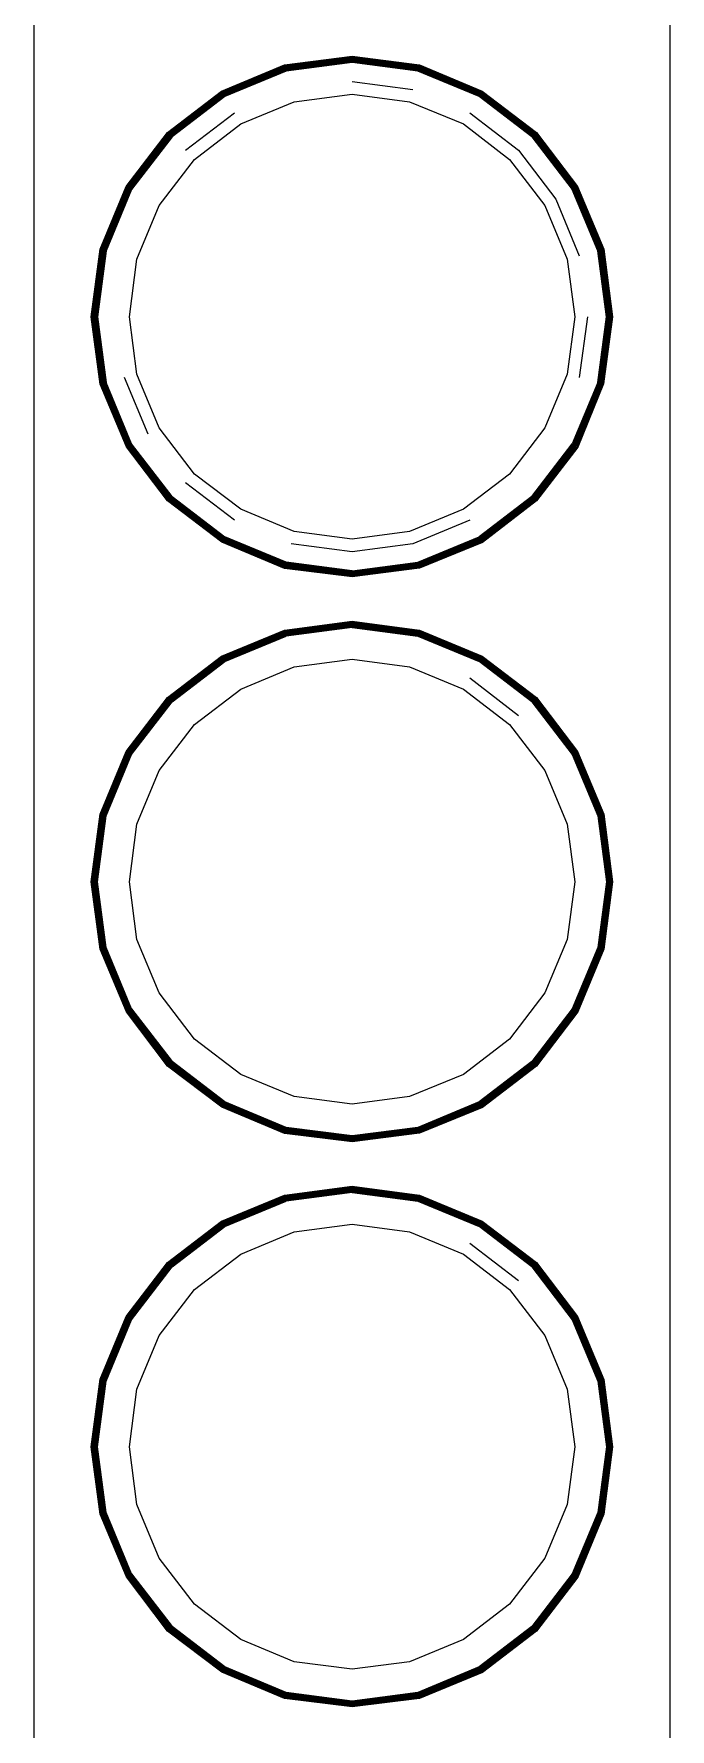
# Model space of a CAD drawing. Header units: metres. Extents: x 217 to 1422, y -179 to 129.
# Drawn here: x 471.901 to 471.941, y 60.5356 to 60.6423 of the extents above; entities that cross this region are included whole.
import ezdxf

# ---------------------------------------------------------------- set-up
doc = ezdxf.new("R2010")
doc.units = ezdxf.units.M
doc.header["$LTSCALE"] = 0.5
doc.header["$MEASUREMENT"] = 0
doc.layers.add('+1', color=255, linetype='Continuous')

# ---------------------------------------------------------------- blocks, each defined once
blk = doc.blocks.new('Chemistry Lab table pl')
at = {"layer": '+1', "transparency": 33554687}
for p, q in [((4.95418, 3.965), (4.95418, 3.645)), ((4.99418, 3.645), (4.99418, 3.965)), ((4.96994, 3.83861), (4.97418, 3.83915)), ((4.96995, 3.83857), (4.97418, 3.83912)), ((4.96997, 3.83851), (4.97418, 3.83908)), ((4.96998, 3.83848), (4.97418, 3.83903)), ((4.96998, 3.83845), (4.97418, 3.83901)), ((4.96999, 3.83843), (4.97418, 3.83898)), ((4.97, 3.8384), (4.97418, 3.83895)), ((4.97418, 3.83915), (4.97843, 3.83862)), ((4.97418, 3.83912), (4.97841, 3.83857)), ((4.97418, 3.83908), (4.9784, 3.83851)), ((4.97418, 3.83903), (4.97839, 3.83848)), ((4.97418, 3.83901), (4.97838, 3.83845)), ((4.97418, 3.83898), (4.97838, 3.83843)), ((4.97418, 3.83895), (4.97837, 3.8384)), ((4.96598, 3.83698), (4.96994, 3.83861)), ((4.96601, 3.83693), (4.96995, 3.83857)), ((4.96604, 3.83688), (4.96997, 3.83851)), ((4.96605, 3.83686), (4.96998, 3.83848)), ((4.96607, 3.83683), (4.96998, 3.83845)), ((4.96608, 3.83681), (4.96999, 3.83843)), ((4.9661, 3.83678), (4.97, 3.8384)), ((4.96611, 3.83675), (4.97001, 3.83836)), ((4.96613, 3.83672), (4.97002, 3.83833)), ((4.96615, 3.83669), (4.97002, 3.8383)), ((4.96617, 3.83666), (4.97003, 3.83827)), ((4.96618, 3.83663), (4.97004, 3.83823)), ((4.97001, 3.83836), (4.97418, 3.83891)), ((4.97002, 3.83833), (4.97418, 3.83888)), ((4.97002, 3.8383), (4.97418, 3.83885)), ((4.97003, 3.83827), (4.97418, 3.83881)), ((4.97004, 3.83823), (4.97418, 3.83878)), ((4.97418, 3.83891), (4.97836, 3.83836)), ((4.97418, 3.83888), (4.97835, 3.83833)), ((4.97418, 3.83885), (4.97834, 3.8383)), ((4.97418, 3.83881), (4.97833, 3.83827)), ((4.97418, 3.83878), (4.97832, 3.83823)), ((4.97832, 3.83823), (4.98218, 3.83663)), ((4.97833, 3.83827), (4.9822, 3.83666)), ((4.97834, 3.8383), (4.98222, 3.83669)), ((4.97835, 3.83833), (4.98223, 3.83672)), ((4.97836, 3.83836), (4.98225, 3.83675)), ((4.97837, 3.8384), (4.98227, 3.83678)), ((4.97838, 3.83845), (4.9823, 3.83683)), ((4.97838, 3.83843), (4.98228, 3.83681)), ((4.97839, 3.83848), (4.98231, 3.83686)), ((4.9784, 3.83851), (4.98234, 3.8369)), ((4.97841, 3.83857), (4.98237, 3.83696)), ((4.97841, 3.83857), (4.98236, 3.83693)), ((4.97841, 3.83857), (4.98234, 3.8369)), ((4.97843, 3.83862), (4.98237, 3.83696)), ((4.96259, 3.83437), (4.96598, 3.83698)), ((4.96261, 3.83435), (4.96601, 3.83693)), ((4.96264, 3.83432), (4.96601, 3.83693)), ((4.96267, 3.83429), (4.96604, 3.83688)), ((4.96269, 3.83427), (4.96605, 3.83686)), ((4.96271, 3.83425), (4.96607, 3.83683)), ((4.96273, 3.83423), (4.96608, 3.83681)), ((4.98228, 3.83681), (4.98564, 3.83423)), ((4.9823, 3.83683), (4.98566, 3.83425)), ((4.98231, 3.83686), (4.98568, 3.83427)), ((4.98234, 3.8369), (4.98573, 3.83432)), ((4.98234, 3.8369), (4.9857, 3.83429)), ((4.98236, 3.83693), (4.98573, 3.83432)), ((4.98237, 3.83696), (4.98578, 3.83437)), ((4.98237, 3.83696), (4.98575, 3.83435)), ((4.96275, 3.83421), (4.9661, 3.83678)), ((4.96277, 3.83419), (4.96611, 3.83675)), ((4.9628, 3.83416), (4.96613, 3.83672)), ((4.96282, 3.83414), (4.96615, 3.83669)), ((4.96284, 3.83412), (4.96617, 3.83666)), ((4.96287, 3.83409), (4.96618, 3.83663)), ((4.96718, 3.8349), (4.97056, 3.8363)), ((4.97056, 3.8363), (4.97418, 3.83678)), ((4.97418, 3.83678), (4.97781, 3.8363)), ((4.97781, 3.8363), (4.98118, 3.8349)), ((4.98218, 3.83663), (4.9855, 3.83409)), ((4.9822, 3.83666), (4.98552, 3.83412)), ((4.98222, 3.83669), (4.98555, 3.83414)), ((4.98223, 3.83672), (4.98557, 3.83416)), ((4.98225, 3.83675), (4.98559, 3.83419)), ((4.98227, 3.83678), (4.98562, 3.83421)), ((4.96428, 3.83268), (4.96718, 3.8349)), ((4.98118, 3.8349), (4.98408, 3.83268)), ((4.95998, 3.83098), (4.96259, 3.83437)), ((4.96001, 3.83096), (4.96261, 3.83435)), ((4.96004, 3.83094), (4.96264, 3.83432)), ((4.96004, 3.83094), (4.96267, 3.83429)), ((4.96008, 3.83092), (4.96267, 3.83429)), ((4.9601, 3.83091), (4.96269, 3.83427)), ((4.96013, 3.83089), (4.96271, 3.83425)), ((4.96015, 3.83088), (4.96273, 3.83423)), ((4.96018, 3.83086), (4.96275, 3.83421)), ((4.96021, 3.83085), (4.96277, 3.83419)), ((4.96024, 3.83083), (4.9628, 3.83416)), ((4.96027, 3.83081), (4.96282, 3.83414)), ((4.9603, 3.83079), (4.96284, 3.83412)), ((4.96033, 3.83078), (4.96287, 3.83409)), ((4.98804, 3.83078), (4.9855, 3.83409)), ((4.98552, 3.83412), (4.98807, 3.83079)), ((4.98555, 3.83414), (4.9881, 3.83081)), ((4.98557, 3.83416), (4.98813, 3.83083)), ((4.98559, 3.83419), (4.98816, 3.83085)), ((4.98562, 3.83421), (4.98819, 3.83086)), ((4.98564, 3.83423), (4.98821, 3.83088)), ((4.98566, 3.83425), (4.98824, 3.83089)), ((4.98568, 3.83427), (4.98826, 3.83091)), ((4.9857, 3.83429), (4.98828, 3.83092)), ((4.98573, 3.83432), (4.98828, 3.83092)), ((4.98573, 3.83432), (4.98834, 3.83095)), ((4.98575, 3.83435), (4.98836, 3.83097)), ((4.98578, 3.83437), (4.98836, 3.83097)), ((4.96206, 3.82978), (4.96428, 3.83268)), ((4.98408, 3.83268), (4.98631, 3.82978)), ((4.95835, 3.82702), (4.95998, 3.83098)), ((4.95835, 3.82702), (4.96001, 3.83096)), ((4.95841, 3.827), (4.96004, 3.83094)), ((4.95845, 3.82699), (4.96008, 3.83092)), ((4.95848, 3.82699), (4.9601, 3.83091)), ((4.95851, 3.82698), (4.96013, 3.83089)), ((4.95854, 3.82697), (4.96015, 3.83088)), ((4.95856, 3.82696), (4.96018, 3.83086)), ((4.9586, 3.82695), (4.96021, 3.83085)), ((4.95863, 3.82695), (4.96024, 3.83083)), ((4.95866, 3.82694), (4.96027, 3.83081)), ((4.95869, 3.82693), (4.9603, 3.83079)), ((4.95873, 3.82692), (4.96033, 3.83078)), ((4.98804, 3.83078), (4.98964, 3.82692)), ((4.98807, 3.83079), (4.98967, 3.82693)), ((4.9881, 3.83081), (4.9897, 3.82694)), ((4.98813, 3.83083), (4.98974, 3.82695)), ((4.98816, 3.83085), (4.98977, 3.82695)), ((4.98819, 3.83086), (4.9898, 3.82696)), ((4.98821, 3.83088), (4.98983, 3.82697)), ((4.98824, 3.83089), (4.98986, 3.82698)), ((4.98826, 3.83091), (4.98989, 3.82699)), ((4.98828, 3.83092), (4.98991, 3.82699)), ((4.98828, 3.83092), (4.98995, 3.827)), ((4.98834, 3.83095), (4.98995, 3.827)), ((4.98836, 3.83097), (4.99002, 3.82702)), ((4.98836, 3.83097), (4.98999, 3.82701)), ((4.96066, 3.8264), (4.96206, 3.82978)), ((4.98631, 3.82978), (4.98771, 3.8264)), ((4.9578, 3.82278), (4.95835, 3.82702)), ((4.95786, 3.82278), (4.95841, 3.827)), ((4.9579, 3.82278), (4.95845, 3.82699)), ((4.95793, 3.82278), (4.95848, 3.82699)), ((4.95795, 3.82278), (4.95851, 3.82698)), ((4.95798, 3.82278), (4.95854, 3.82697)), ((4.95801, 3.82278), (4.95856, 3.82696)), ((4.95805, 3.82278), (4.9586, 3.82695)), ((4.95808, 3.82278), (4.95863, 3.82695)), ((4.95811, 3.82278), (4.95866, 3.82694)), ((4.95815, 3.82278), (4.95869, 3.82693)), ((4.95818, 3.82278), (4.95873, 3.82692)), ((4.96018, 3.82278), (4.96066, 3.8264)), ((4.98771, 3.8264), (4.98818, 3.82278)), ((4.98964, 3.82692), (4.99018, 3.82278)), ((4.98967, 3.82693), (4.99022, 3.82278)), ((4.9897, 3.82694), (4.99025, 3.82278)), ((4.98974, 3.82695), (4.99029, 3.82278)), ((4.98977, 3.82695), (4.99032, 3.82278)), ((4.9898, 3.82696), (4.99035, 3.82278)), ((4.98983, 3.82697), (4.99038, 3.82278)), ((4.98986, 3.82698), (4.99041, 3.82278)), ((4.98989, 3.82699), (4.99044, 3.82278)), ((4.98991, 3.82699), (4.99047, 3.82278)), ((4.98995, 3.827), (4.99051, 3.82278)), ((4.98995, 3.827), (4.99055, 3.82278)), ((4.98999, 3.82701), (4.99055, 3.82278)), ((4.99002, 3.82702), (4.99058, 3.82278)), ((4.95835, 3.81854), (4.9578, 3.82278)), ((4.95839, 3.81855), (4.9578, 3.82278)), ((4.95839, 3.81855), (4.95786, 3.82278)), ((4.95845, 3.81856), (4.9579, 3.82278)), ((4.95848, 3.81857), (4.95793, 3.82278)), ((4.95851, 3.81858), (4.95795, 3.82278)), ((4.95854, 3.81858), (4.95798, 3.82278)), ((4.95856, 3.81859), (4.95801, 3.82278)), ((4.9586, 3.8186), (4.95805, 3.82278)), ((4.95863, 3.81861), (4.95808, 3.82278)), ((4.95866, 3.81862), (4.95811, 3.82278)), ((4.95869, 3.81863), (4.95815, 3.82278)), ((4.95873, 3.81864), (4.95818, 3.82278)), ((4.96066, 3.81915), (4.96018, 3.82278)), ((4.98818, 3.82278), (4.98771, 3.81915)), ((4.99018, 3.82278), (4.98964, 3.81864)), ((4.99022, 3.82278), (4.98967, 3.81863)), ((4.99025, 3.82278), (4.9897, 3.81862)), ((4.99029, 3.82278), (4.98974, 3.81861)), ((4.99032, 3.82278), (4.98977, 3.8186)), ((4.99035, 3.82278), (4.9898, 3.81859)), ((4.99038, 3.82278), (4.98983, 3.81858)), ((4.99041, 3.82278), (4.98986, 3.81858)), ((4.99044, 3.82278), (4.98989, 3.81857)), ((4.99047, 3.82278), (4.98991, 3.81856)), ((4.99055, 3.82278), (4.98997, 3.81855)), ((4.99051, 3.82278), (4.98997, 3.81855)), ((4.99058, 3.82278), (4.99002, 3.81853)), ((4.96206, 3.81578), (4.96066, 3.81915)), ((4.98771, 3.81915), (4.98631, 3.81578)), ((4.96, 3.81459), (4.95835, 3.81854)), ((4.96003, 3.8146), (4.95839, 3.81855)), ((4.96, 3.81459), (4.95839, 3.81855)), ((4.96008, 3.81464), (4.95845, 3.81856)), ((4.9601, 3.81465), (4.95848, 3.81857)), ((4.96013, 3.81466), (4.95851, 3.81858)), ((4.96015, 3.81468), (4.95854, 3.81858)), ((4.96018, 3.81469), (4.95856, 3.81859)), ((4.96021, 3.81471), (4.9586, 3.8186)), ((4.96024, 3.81473), (4.95863, 3.81861)), ((4.96027, 3.81474), (4.95866, 3.81862)), ((4.9603, 3.81476), (4.95869, 3.81863)), ((4.96033, 3.81478), (4.95873, 3.81864)), ((4.98964, 3.81864), (4.98804, 3.81478)), ((4.98967, 3.81863), (4.98807, 3.81476)), ((4.9897, 3.81862), (4.9881, 3.81474)), ((4.98974, 3.81861), (4.98813, 3.81473)), ((4.98977, 3.8186), (4.98816, 3.81471)), ((4.9898, 3.81859), (4.98819, 3.81469)), ((4.98983, 3.81858), (4.98821, 3.81468)), ((4.98986, 3.81858), (4.98824, 3.81466)), ((4.98989, 3.81857), (4.98826, 3.81465)), ((4.98991, 3.81856), (4.98828, 3.81464)), ((4.98997, 3.81855), (4.98834, 3.8146)), ((4.99002, 3.81853), (4.98838, 3.81458)), ((4.96428, 3.81288), (4.96206, 3.81578)), ((4.98631, 3.81578), (4.98408, 3.81288)), ((4.96259, 3.81118), (4.96, 3.81459)), ((4.96261, 3.81121), (4.96, 3.81459)), ((4.96264, 3.81123), (4.96003, 3.8146)), ((4.96267, 3.81126), (4.96008, 3.81464)), ((4.96269, 3.81128), (4.9601, 3.81465)), ((4.96271, 3.8113), (4.96013, 3.81466)), ((4.96273, 3.81132), (4.96015, 3.81468)), ((4.96275, 3.81134), (4.96018, 3.81469)), ((4.96277, 3.81137), (4.96021, 3.81471)), ((4.9628, 3.81139), (4.96024, 3.81473)), ((4.96282, 3.81141), (4.96027, 3.81474)), ((4.96284, 3.81144), (4.9603, 3.81476)), ((4.96287, 3.81146), (4.96033, 3.81478)), ((4.98804, 3.81478), (4.9855, 3.81146)), ((4.98807, 3.81476), (4.98552, 3.81144)), ((4.9881, 3.81474), (4.98555, 3.81141)), ((4.98813, 3.81473), (4.98557, 3.81139)), ((4.98816, 3.81471), (4.98559, 3.81137)), ((4.98819, 3.81469), (4.98562, 3.81134)), ((4.98821, 3.81468), (4.98564, 3.81132)), ((4.98824, 3.81466), (4.98566, 3.8113)), ((4.98826, 3.81465), (4.98568, 3.81128)), ((4.98828, 3.81464), (4.9857, 3.81126)), ((4.98828, 3.81464), (4.98573, 3.81123)), ((4.98834, 3.8146), (4.98573, 3.81123)), ((4.98834, 3.8146), (4.98575, 3.81121)), ((4.98838, 3.81458), (4.98578, 3.81119)), ((4.96678, 3.80996), (4.96372, 3.81231)), ((4.96718, 3.81065), (4.96428, 3.81288)), ((4.98408, 3.81288), (4.98118, 3.81065)), ((4.966, 3.80861), (4.96261, 3.81121)), ((4.96602, 3.80864), (4.96264, 3.81123)), ((4.966, 3.80861), (4.96264, 3.81123)), ((4.96604, 3.80868), (4.96267, 3.81126)), ((4.96605, 3.8087), (4.96269, 3.81128)), ((4.96607, 3.80872), (4.96271, 3.8113)), ((4.96608, 3.80875), (4.96273, 3.81132)), ((4.9661, 3.80877), (4.96275, 3.81134)), ((4.96611, 3.8088), (4.96277, 3.81137)), ((4.96613, 3.80883), (4.9628, 3.81139)), ((4.96615, 3.80886), (4.96282, 3.81141)), ((4.96617, 3.80889), (4.96284, 3.81144)), ((4.96287, 3.81146), (4.96618, 3.80892)), ((4.9855, 3.81146), (4.98218, 3.80892)), ((4.98552, 3.81144), (4.9822, 3.80889)), ((4.98555, 3.81141), (4.98222, 3.80886)), ((4.98557, 3.81139), (4.98223, 3.80883)), ((4.98559, 3.81137), (4.98225, 3.8088)), ((4.98562, 3.81134), (4.98227, 3.80877)), ((4.98564, 3.81132), (4.98228, 3.80875)), ((4.98566, 3.8113), (4.9823, 3.80872)), ((4.98568, 3.81128), (4.98231, 3.8087)), ((4.9857, 3.81126), (4.98232, 3.80868)), ((4.98573, 3.81123), (4.98232, 3.80868)), ((4.98573, 3.81123), (4.98236, 3.80862)), ((4.98575, 3.81121), (4.98236, 3.80862)), ((4.96599, 3.80858), (4.96259, 3.81118)), ((4.97056, 3.80925), (4.96718, 3.81065)), ((4.98118, 3.81065), (4.97781, 3.80925)), ((4.98578, 3.81119), (4.98238, 3.80859)), ((4.97418, 3.80878), (4.97056, 3.80925)), ((4.97781, 3.80925), (4.97418, 3.80878)), ((4.96994, 3.80694), (4.96599, 3.80858)), ((4.96995, 3.80697), (4.966, 3.80861)), ((4.96996, 3.80701), (4.96602, 3.80864)), ((4.96997, 3.80705), (4.96604, 3.80868)), ((4.96998, 3.80707), (4.96605, 3.8087)), ((4.96998, 3.8071), (4.96607, 3.80872)), ((4.96999, 3.80713), (4.96608, 3.80875)), ((4.97, 3.80716), (4.9661, 3.80877)), ((4.97001, 3.80719), (4.96611, 3.8088)), ((4.97002, 3.80722), (4.96613, 3.80883)), ((4.97002, 3.80726), (4.96615, 3.80886)), ((4.97003, 3.80729), (4.96617, 3.80889)), ((4.97004, 3.80732), (4.96618, 3.80892)), ((4.98218, 3.80892), (4.97832, 3.80732)), ((4.9822, 3.80889), (4.97833, 3.80729)), ((4.98222, 3.80886), (4.97834, 3.80726)), ((4.98223, 3.80883), (4.97835, 3.80722)), ((4.98225, 3.8088), (4.97836, 3.80719)), ((4.98227, 3.80877), (4.97837, 3.80716)), ((4.98228, 3.80875), (4.97838, 3.80713)), ((4.9823, 3.80872), (4.97838, 3.8071)), ((4.98231, 3.8087), (4.97839, 3.80707)), ((4.98232, 3.80868), (4.9784, 3.80705)), ((4.98236, 3.80862), (4.97841, 3.80699)), ((4.98238, 3.80859), (4.97843, 3.80694)), ((4.97418, 3.80638), (4.96994, 3.80694)), ((4.97418, 3.80643), (4.96995, 3.80697)), ((4.97418, 3.80643), (4.96996, 3.80701)), ((4.97418, 3.80647), (4.96997, 3.80705)), ((4.97418, 3.80655), (4.96998, 3.8071)), ((4.97418, 3.80652), (4.96998, 3.80707)), ((4.97418, 3.80658), (4.96999, 3.80713)), ((4.97418, 3.80661), (4.97, 3.80716)), ((4.97418, 3.80664), (4.97001, 3.80719)), ((4.97418, 3.80671), (4.97002, 3.80726)), ((4.97418, 3.80667), (4.97002, 3.80722)), ((4.97418, 3.80674), (4.97003, 3.80729)), ((4.97418, 3.80678), (4.97004, 3.80732)), ((4.97418, 3.80678), (4.97832, 3.80732)), ((4.97833, 3.80729), (4.97418, 3.80674)), ((4.97834, 3.80726), (4.97418, 3.80671)), ((4.97835, 3.80722), (4.97418, 3.80667)), ((4.97836, 3.80719), (4.97418, 3.80664)), ((4.97837, 3.80716), (4.97418, 3.80661)), ((4.97838, 3.80713), (4.97418, 3.80658)), ((4.97838, 3.8071), (4.97418, 3.80655)), ((4.97839, 3.80707), (4.97418, 3.80652)), ((4.9784, 3.80705), (4.97418, 3.80647)), ((4.97841, 3.80699), (4.97418, 3.80643)), ((4.97843, 3.80694), (4.97418, 3.80638)), ((4.96598, 3.80142), (4.96994, 3.80305)), ((4.96601, 3.80138), (4.96995, 3.80301)), ((4.96604, 3.80132), (4.96997, 3.80295)), ((4.96605, 3.8013), (4.96998, 3.80292)), ((4.96607, 3.80128), (4.96998, 3.8029)), ((4.96608, 3.80125), (4.96999, 3.80287)), ((4.9661, 3.80122), (4.97, 3.80284)), ((4.96611, 3.8012), (4.97001, 3.80281)), ((4.96613, 3.80117), (4.97002, 3.80278)), ((4.96615, 3.80114), (4.97002, 3.80274)), ((4.96617, 3.80111), (4.97003, 3.80271)), ((4.96618, 3.80108), (4.97004, 3.80268)), ((4.96994, 3.80305), (4.97418, 3.8036)), ((4.96995, 3.80301), (4.97418, 3.80357)), ((4.96997, 3.80295), (4.97418, 3.80353)), ((4.96998, 3.80292), (4.97418, 3.80348)), ((4.96998, 3.8029), (4.97418, 3.80345)), ((4.96999, 3.80287), (4.97418, 3.80342)), ((4.97, 3.80284), (4.97418, 3.80339)), ((4.97001, 3.80281), (4.97418, 3.80336)), ((4.97002, 3.80278), (4.97418, 3.80333)), ((4.97002, 3.80274), (4.97418, 3.80329)), ((4.97003, 3.80271), (4.97418, 3.80326)), ((4.97004, 3.80268), (4.97418, 3.80322)), ((4.97418, 3.8036), (4.97843, 3.80306)), ((4.97418, 3.80357), (4.97841, 3.80301)), ((4.97418, 3.80353), (4.9784, 3.80295)), ((4.97418, 3.80348), (4.97839, 3.80292)), ((4.97418, 3.80345), (4.97838, 3.8029)), ((4.97418, 3.80342), (4.97838, 3.80287)), ((4.97418, 3.80339), (4.97837, 3.80284)), ((4.97418, 3.80336), (4.97836, 3.80281)), ((4.97418, 3.80333), (4.97835, 3.80278)), ((4.97418, 3.80329), (4.97834, 3.80274)), ((4.97418, 3.80326), (4.97833, 3.80271)), ((4.97418, 3.80322), (4.97832, 3.80268)), ((4.97832, 3.80268), (4.98218, 3.80108)), ((4.97833, 3.80271), (4.9822, 3.80111)), ((4.97834, 3.80274), (4.98222, 3.80114)), ((4.97835, 3.80278), (4.98223, 3.80117)), ((4.97836, 3.80281), (4.98225, 3.8012)), ((4.97837, 3.80284), (4.98227, 3.80122)), ((4.97838, 3.8029), (4.9823, 3.80128)), ((4.97838, 3.80287), (4.98228, 3.80125)), ((4.97839, 3.80292), (4.98231, 3.8013)), ((4.9784, 3.80295), (4.98234, 3.80134)), ((4.97841, 3.80301), (4.98237, 3.8014)), ((4.97841, 3.80301), (4.98236, 3.80138)), ((4.97841, 3.80301), (4.98234, 3.80134)), ((4.97843, 3.80306), (4.98237, 3.8014)), ((4.96259, 3.79882), (4.96598, 3.80142)), ((4.96261, 3.79879), (4.96601, 3.80138)), ((4.96264, 3.79877), (4.96601, 3.80138)), ((4.96267, 3.79874), (4.96604, 3.80132)), ((4.96269, 3.79872), (4.96605, 3.8013)), ((4.96271, 3.7987), (4.96607, 3.80128)), ((4.96273, 3.79868), (4.96608, 3.80125)), ((4.96275, 3.79866), (4.9661, 3.80122)), ((4.96277, 3.79863), (4.96611, 3.8012)), ((4.9628, 3.79861), (4.96613, 3.80117)), ((4.96282, 3.79858), (4.96615, 3.80114)), ((4.96284, 3.79856), (4.96617, 3.80111)), ((4.96287, 3.79854), (4.96618, 3.80108)), ((4.96718, 3.79935), (4.97056, 3.80074)), ((4.97056, 3.80074), (4.97418, 3.80122)), ((4.97418, 3.80122), (4.97781, 3.80074)), ((4.97781, 3.80074), (4.98118, 3.79935)), ((4.98218, 3.80108), (4.9855, 3.79854)), ((4.9822, 3.80111), (4.98552, 3.79856)), ((4.98222, 3.80114), (4.98555, 3.79858)), ((4.98223, 3.80117), (4.98557, 3.79861)), ((4.98225, 3.8012), (4.98559, 3.79863)), ((4.98227, 3.80122), (4.98562, 3.79866)), ((4.98228, 3.80125), (4.98564, 3.79868)), ((4.9823, 3.80128), (4.98566, 3.7987)), ((4.98231, 3.8013), (4.98568, 3.79872)), ((4.98234, 3.80134), (4.98573, 3.79877)), ((4.98234, 3.80134), (4.9857, 3.79874)), ((4.98236, 3.80138), (4.98573, 3.79877)), ((4.98237, 3.8014), (4.98578, 3.79882)), ((4.98237, 3.8014), (4.98575, 3.79879)), ((4.95998, 3.79542), (4.96259, 3.79882)), ((4.96001, 3.7954), (4.96261, 3.79879)), ((4.96004, 3.79539), (4.96264, 3.79877)), ((4.96004, 3.79539), (4.96267, 3.79874)), ((4.96008, 3.79536), (4.96267, 3.79874)), ((4.9601, 3.79535), (4.96269, 3.79872)), ((4.96013, 3.79534), (4.96271, 3.7987)), ((4.96015, 3.79532), (4.96273, 3.79868)), ((4.96018, 3.79531), (4.96275, 3.79866)), ((4.96021, 3.79529), (4.96277, 3.79863)), ((4.96024, 3.79527), (4.9628, 3.79861)), ((4.96027, 3.79526), (4.96282, 3.79858)), ((4.9603, 3.79524), (4.96284, 3.79856)), ((4.96033, 3.79522), (4.96287, 3.79854)), ((4.96428, 3.79712), (4.96718, 3.79935)), ((4.98118, 3.79935), (4.98408, 3.79712)), ((4.98804, 3.79522), (4.9855, 3.79854)), ((4.98552, 3.79856), (4.98807, 3.79524)), ((4.98555, 3.79858), (4.9881, 3.79526)), ((4.98557, 3.79861), (4.98813, 3.79527)), ((4.98559, 3.79863), (4.98816, 3.79529)), ((4.98562, 3.79866), (4.98819, 3.79531)), ((4.98564, 3.79868), (4.98821, 3.79532)), ((4.98566, 3.7987), (4.98824, 3.79534)), ((4.98568, 3.79872), (4.98826, 3.79535)), ((4.9857, 3.79874), (4.98828, 3.79536)), ((4.98573, 3.79877), (4.98828, 3.79536)), ((4.98573, 3.79877), (4.98834, 3.7954)), ((4.98575, 3.79879), (4.98836, 3.79541)), ((4.98578, 3.79882), (4.98836, 3.79541)), ((4.96206, 3.79422), (4.96428, 3.79712)), ((4.98408, 3.79712), (4.98631, 3.79422)), ((4.95835, 3.79146), (4.95998, 3.79542)), ((4.95835, 3.79146), (4.96001, 3.7954)), ((4.95841, 3.79145), (4.96004, 3.79539)), ((4.95845, 3.79144), (4.96008, 3.79536)), ((4.95848, 3.79143), (4.9601, 3.79535)), ((4.95851, 3.79142), (4.96013, 3.79534)), ((4.95854, 3.79141), (4.96015, 3.79532)), ((4.95856, 3.79141), (4.96018, 3.79531)), ((4.9586, 3.7914), (4.96021, 3.79529)), ((4.95863, 3.79139), (4.96024, 3.79527)), ((4.95866, 3.79138), (4.96027, 3.79526)), ((4.95869, 3.79137), (4.9603, 3.79524)), ((4.95873, 3.79136), (4.96033, 3.79522)), ((4.98804, 3.79522), (4.98964, 3.79136)), ((4.98807, 3.79524), (4.98967, 3.79137)), ((4.9881, 3.79526), (4.9897, 3.79138)), ((4.98813, 3.79527), (4.98974, 3.79139)), ((4.98816, 3.79529), (4.98977, 3.7914)), ((4.98819, 3.79531), (4.9898, 3.79141)), ((4.98821, 3.79532), (4.98983, 3.79141)), ((4.98824, 3.79534), (4.98986, 3.79142)), ((4.98826, 3.79535), (4.98989, 3.79143)), ((4.98828, 3.79536), (4.98991, 3.79144)), ((4.98828, 3.79536), (4.98995, 3.79145)), ((4.98834, 3.7954), (4.98995, 3.79145)), ((4.98836, 3.79541), (4.99002, 3.79147)), ((4.98836, 3.79541), (4.98999, 3.79146)), ((4.96066, 3.79085), (4.96206, 3.79422)), ((4.98631, 3.79422), (4.98771, 3.79085)), ((4.9578, 3.78722), (4.95835, 3.79146)), ((4.95786, 3.78722), (4.95841, 3.79145)), ((4.9579, 3.78722), (4.95845, 3.79144)), ((4.95793, 3.78722), (4.95848, 3.79143)), ((4.95795, 3.78722), (4.95851, 3.79142)), ((4.95798, 3.78722), (4.95854, 3.79141)), ((4.95801, 3.78722), (4.95856, 3.79141)), ((4.95805, 3.78722), (4.9586, 3.7914)), ((4.95808, 3.78722), (4.95863, 3.79139)), ((4.95811, 3.78722), (4.95866, 3.79138)), ((4.95815, 3.78722), (4.95869, 3.79137)), ((4.95818, 3.78722), (4.95873, 3.79136)), ((4.98964, 3.79136), (4.99018, 3.78722)), ((4.98967, 3.79137), (4.99022, 3.78722)), ((4.9897, 3.79138), (4.99025, 3.78722)), ((4.98974, 3.79139), (4.99029, 3.78722)), ((4.98977, 3.7914), (4.99032, 3.78722)), ((4.9898, 3.79141), (4.99035, 3.78722)), ((4.98983, 3.79141), (4.99038, 3.78722)), ((4.98986, 3.79142), (4.99041, 3.78722)), ((4.98989, 3.79143), (4.99044, 3.78722)), ((4.98991, 3.79144), (4.99047, 3.78722)), ((4.98995, 3.79145), (4.99051, 3.78722)), ((4.98995, 3.79145), (4.99055, 3.78722)), ((4.98999, 3.79146), (4.99055, 3.78722)), ((4.99002, 3.79147), (4.99058, 3.78722)), ((4.96018, 3.78722), (4.96066, 3.79085)), ((4.98771, 3.79085), (4.98818, 3.78722)), ((4.95835, 3.78298), (4.9578, 3.78722)), ((4.95839, 3.78299), (4.9578, 3.78722)), ((4.95839, 3.78299), (4.95786, 3.78722)), ((4.95845, 3.78301), (4.9579, 3.78722)), ((4.95848, 3.78301), (4.95793, 3.78722)), ((4.95851, 3.78302), (4.95795, 3.78722)), ((4.95854, 3.78303), (4.95798, 3.78722)), ((4.95856, 3.78304), (4.95801, 3.78722)), ((4.9586, 3.78305), (4.95805, 3.78722)), ((4.95863, 3.78305), (4.95808, 3.78722)), ((4.95866, 3.78306), (4.95811, 3.78722)), ((4.95869, 3.78307), (4.95815, 3.78722)), ((4.95873, 3.78308), (4.95818, 3.78722)), ((4.96066, 3.7836), (4.96018, 3.78722)), ((4.98818, 3.78722), (4.98771, 3.7836)), ((4.99018, 3.78722), (4.98964, 3.78308)), ((4.99022, 3.78722), (4.98967, 3.78307)), ((4.99025, 3.78722), (4.9897, 3.78306)), ((4.99029, 3.78722), (4.98974, 3.78305)), ((4.99032, 3.78722), (4.98977, 3.78305)), ((4.99035, 3.78722), (4.9898, 3.78304)), ((4.99038, 3.78722), (4.98983, 3.78303)), ((4.99041, 3.78722), (4.98986, 3.78302)), ((4.99044, 3.78722), (4.98989, 3.78301)), ((4.99047, 3.78722), (4.98991, 3.78301)), ((4.99055, 3.78722), (4.98997, 3.78299)), ((4.99051, 3.78722), (4.98997, 3.78299)), ((4.99058, 3.78722), (4.99002, 3.78298)), ((4.96206, 3.78022), (4.96066, 3.7836)), ((4.98771, 3.7836), (4.98631, 3.78022)), ((4.96, 3.77903), (4.95835, 3.78298)), ((4.96003, 3.77905), (4.95839, 3.78299)), ((4.96, 3.77903), (4.95839, 3.78299)), ((4.96008, 3.77908), (4.95845, 3.78301)), ((4.9601, 3.77909), (4.95848, 3.78301)), ((4.96013, 3.77911), (4.95851, 3.78302)), ((4.96015, 3.77912), (4.95854, 3.78303)), ((4.96018, 3.77914), (4.95856, 3.78304)), ((4.96021, 3.77915), (4.9586, 3.78305)), ((4.96024, 3.77917), (4.95863, 3.78305)), ((4.96027, 3.77919), (4.95866, 3.78306)), ((4.9603, 3.7792), (4.95869, 3.78307)), ((4.96033, 3.77922), (4.95873, 3.78308)), ((4.98964, 3.78308), (4.98804, 3.77922)), ((4.98967, 3.78307), (4.98807, 3.7792)), ((4.9897, 3.78306), (4.9881, 3.77919)), ((4.98974, 3.78305), (4.98813, 3.77917)), ((4.98977, 3.78305), (4.98816, 3.77915)), ((4.9898, 3.78304), (4.98819, 3.77914)), ((4.98983, 3.78303), (4.98821, 3.77912)), ((4.98986, 3.78302), (4.98824, 3.77911)), ((4.98989, 3.78301), (4.98826, 3.77909)), ((4.98991, 3.78301), (4.98828, 3.77908)), ((4.98997, 3.78299), (4.98834, 3.77905)), ((4.99002, 3.78298), (4.98838, 3.77902)), ((4.96284, 3.77588), (4.9603, 3.7792)), ((4.96287, 3.77591), (4.96033, 3.77922)), ((4.96428, 3.77732), (4.96206, 3.78022)), ((4.98631, 3.78022), (4.98408, 3.77732)), ((4.98804, 3.77922), (4.9855, 3.77591)), ((4.98807, 3.7792), (4.98552, 3.77588)), ((4.96259, 3.77563), (4.96, 3.77903)), ((4.96261, 3.77565), (4.96, 3.77903)), ((4.96264, 3.77568), (4.96003, 3.77905)), ((4.96267, 3.77571), (4.96008, 3.77908)), ((4.96269, 3.77573), (4.9601, 3.77909)), ((4.96271, 3.77575), (4.96013, 3.77911)), ((4.96273, 3.77577), (4.96015, 3.77912)), ((4.96275, 3.77579), (4.96018, 3.77914)), ((4.96277, 3.77581), (4.96021, 3.77915)), ((4.9628, 3.77583), (4.96024, 3.77917)), ((4.96282, 3.77586), (4.96027, 3.77919)), ((4.9881, 3.77919), (4.98555, 3.77586)), ((4.98813, 3.77917), (4.98557, 3.77583)), ((4.98816, 3.77915), (4.98559, 3.77581)), ((4.98819, 3.77914), (4.98562, 3.77579)), ((4.98821, 3.77912), (4.98564, 3.77577)), ((4.98824, 3.77911), (4.98566, 3.77575)), ((4.98826, 3.77909), (4.98568, 3.77573)), ((4.98828, 3.77908), (4.9857, 3.77571)), ((4.98828, 3.77908), (4.98573, 3.77568)), ((4.98834, 3.77905), (4.98573, 3.77568)), ((4.98834, 3.77905), (4.98575, 3.77565)), ((4.98838, 3.77902), (4.98578, 3.77563)), ((4.96718, 3.7751), (4.96428, 3.77732)), ((4.98408, 3.77732), (4.98118, 3.7751)), ((4.96678, 3.7744), (4.96372, 3.77676)), ((4.96599, 3.77302), (4.96259, 3.77563)), ((4.966, 3.77305), (4.96261, 3.77565)), ((4.96602, 3.77308), (4.96264, 3.77568)), ((4.966, 3.77305), (4.96264, 3.77568)), ((4.96604, 3.77312), (4.96267, 3.77571)), ((4.96605, 3.77314), (4.96269, 3.77573)), ((4.96607, 3.77317), (4.96271, 3.77575)), ((4.96608, 3.77319), (4.96273, 3.77577)), ((4.9661, 3.77322), (4.96275, 3.77579)), ((4.96611, 3.77325), (4.96277, 3.77581)), ((4.96613, 3.77328), (4.9628, 3.77583)), ((4.96615, 3.77331), (4.96282, 3.77586)), ((4.96617, 3.77334), (4.96284, 3.77588)), ((4.96287, 3.77591), (4.96618, 3.77337)), ((4.97056, 3.7737), (4.96718, 3.7751)), ((4.98118, 3.7751), (4.97781, 3.7737)), ((4.9855, 3.77591), (4.98218, 3.77337)), ((4.98552, 3.77588), (4.9822, 3.77334)), ((4.98555, 3.77586), (4.98222, 3.77331)), ((4.98557, 3.77583), (4.98223, 3.77328)), ((4.98559, 3.77581), (4.98225, 3.77325)), ((4.98562, 3.77579), (4.98227, 3.77322)), ((4.98564, 3.77577), (4.98228, 3.77319)), ((4.98566, 3.77575), (4.9823, 3.77317)), ((4.98568, 3.77573), (4.98231, 3.77314)), ((4.9857, 3.77571), (4.98232, 3.77312)), ((4.98573, 3.77568), (4.98232, 3.77312)), ((4.98573, 3.77568), (4.98236, 3.77307)), ((4.98575, 3.77565), (4.98236, 3.77307)), ((4.98578, 3.77563), (4.98238, 3.77303)), ((4.96994, 3.77139), (4.96599, 3.77302)), ((4.96995, 3.77142), (4.966, 3.77305)), ((4.96996, 3.77145), (4.96602, 3.77308)), ((4.96997, 3.77149), (4.96604, 3.77312)), ((4.96998, 3.77152), (4.96605, 3.77314)), ((4.96998, 3.77155), (4.96607, 3.77317)), ((4.96999, 3.77157), (4.96608, 3.77319)), ((4.97, 3.7716), (4.9661, 3.77322)), ((4.97001, 3.77163), (4.96611, 3.77325)), ((4.97002, 3.77167), (4.96613, 3.77328)), ((4.97002, 3.7717), (4.96615, 3.77331)), ((4.97003, 3.77173), (4.96617, 3.77334)), ((4.97004, 3.77177), (4.96618, 3.77337)), ((4.97418, 3.77322), (4.97056, 3.7737)), ((4.97781, 3.7737), (4.97418, 3.77322)), ((4.98218, 3.77337), (4.97832, 3.77177)), ((4.9822, 3.77334), (4.97833, 3.77173)), ((4.98222, 3.77331), (4.97834, 3.7717)), ((4.98223, 3.77328), (4.97835, 3.77167)), ((4.98225, 3.77325), (4.97836, 3.77163)), ((4.98227, 3.77322), (4.97837, 3.7716)), ((4.98228, 3.77319), (4.97838, 3.77157)), ((4.9823, 3.77317), (4.97838, 3.77155)), ((4.98231, 3.77314), (4.97839, 3.77152)), ((4.98232, 3.77312), (4.9784, 3.77149)), ((4.98236, 3.77307), (4.97841, 3.77143)), ((4.98238, 3.77303), (4.97843, 3.77139)), ((4.97418, 3.77122), (4.97004, 3.77177)), ((4.97418, 3.77122), (4.97832, 3.77177)), ((4.97418, 3.77082), (4.96994, 3.77139)), ((4.97418, 3.77088), (4.96995, 3.77142)), ((4.97418, 3.77088), (4.96996, 3.77145)), ((4.97418, 3.77092), (4.96997, 3.77149)), ((4.97418, 3.77099), (4.96998, 3.77155)), ((4.97418, 3.77096), (4.96998, 3.77152)), ((4.97418, 3.77102), (4.96999, 3.77157)), ((4.97418, 3.77105), (4.97, 3.7716)), ((4.97418, 3.77109), (4.97001, 3.77163)), ((4.97418, 3.77115), (4.97002, 3.7717)), ((4.97418, 3.77112), (4.97002, 3.77167)), ((4.97418, 3.77119), (4.97003, 3.77173)), ((4.97833, 3.77173), (4.97418, 3.77119)), ((4.97834, 3.7717), (4.97418, 3.77115)), ((4.97835, 3.77167), (4.97418, 3.77112)), ((4.97836, 3.77163), (4.97418, 3.77109)), ((4.97837, 3.7716), (4.97418, 3.77105)), ((4.97838, 3.77157), (4.97418, 3.77102)), ((4.97838, 3.77155), (4.97418, 3.77099)), ((4.97839, 3.77152), (4.97418, 3.77096)), ((4.9784, 3.77149), (4.97418, 3.77092)), ((4.97841, 3.77143), (4.97418, 3.77088)), ((4.97843, 3.77139), (4.97418, 3.77082)), ((4.96598, 3.76587), (4.96994, 3.76749)), ((4.96994, 3.76749), (4.97418, 3.76804)), ((4.96995, 3.76746), (4.97418, 3.76801)), ((4.96995, 3.76746), (4.97418, 3.76797)), ((4.96996, 3.76742), (4.97418, 3.76797)), ((4.96998, 3.76737), (4.97418, 3.76792)), ((4.96998, 3.76734), (4.97418, 3.7679)), ((4.96999, 3.76731), (4.97418, 3.76787)), ((4.97, 3.76728), (4.97418, 3.76784)), ((4.97001, 3.76725), (4.97418, 3.7678)), ((4.97002, 3.76722), (4.97418, 3.76777)), ((4.97002, 3.76719), (4.97418, 3.76774)), ((4.97003, 3.76715), (4.97418, 3.7677)), ((4.97418, 3.76767), (4.97004, 3.76712)), ((4.97418, 3.76804), (4.97843, 3.76751)), ((4.97418, 3.76801), (4.97842, 3.76747)), ((4.97418, 3.76801), (4.97841, 3.76744)), ((4.97418, 3.76797), (4.9784, 3.76739)), ((4.97418, 3.76797), (4.97841, 3.76744)), ((4.97418, 3.76792), (4.97839, 3.76737)), ((4.97418, 3.7679), (4.97838, 3.76734)), ((4.97418, 3.76787), (4.97838, 3.76731)), ((4.97418, 3.76784), (4.97837, 3.76728)), ((4.97418, 3.7678), (4.97836, 3.76725)), ((4.97418, 3.76777), (4.97835, 3.76722)), ((4.97418, 3.76774), (4.97834, 3.76719)), ((4.97418, 3.7677), (4.97833, 3.76715)), ((4.97418, 3.76767), (4.97832, 3.76712)), ((4.97842, 3.76747), (4.98236, 3.76582)), ((4.97843, 3.76751), (4.98237, 3.76585)), ((4.96601, 3.76582), (4.96995, 3.76746)), ((4.96604, 3.76577), (4.96996, 3.76742)), ((4.96605, 3.76575), (4.96998, 3.76737)), ((4.96607, 3.76572), (4.96998, 3.76734)), ((4.96608, 3.7657), (4.96999, 3.76731)), ((4.9661, 3.76567), (4.97, 3.76728)), ((4.96611, 3.76564), (4.97001, 3.76725)), ((4.96613, 3.76561), (4.97002, 3.76722)), ((4.96615, 3.76558), (4.97002, 3.76719)), ((4.96617, 3.76555), (4.97003, 3.76715)), ((4.97004, 3.76712), (4.96618, 3.76552)), ((4.97035, 3.76596), (4.97418, 3.76647)), ((4.97418, 3.76647), (4.97801, 3.76596)), ((4.97832, 3.76712), (4.98218, 3.76552)), ((4.97833, 3.76715), (4.9822, 3.76555)), ((4.97834, 3.76719), (4.98222, 3.76558)), ((4.97835, 3.76722), (4.98223, 3.76561)), ((4.97836, 3.76725), (4.98225, 3.76564)), ((4.97837, 3.76728), (4.98227, 3.76567)), ((4.97838, 3.76734), (4.9823, 3.76572)), ((4.97838, 3.76731), (4.98228, 3.7657)), ((4.97839, 3.76737), (4.98231, 3.76575)), ((4.9784, 3.76739), (4.98234, 3.76579)), ((4.97841, 3.76744), (4.98236, 3.76582)), ((4.96259, 3.76326), (4.96598, 3.76587)), ((4.96262, 3.76322), (4.96601, 3.76582)), ((4.96267, 3.76318), (4.96604, 3.76577)), ((4.96269, 3.76316), (4.96605, 3.76575)), ((4.96271, 3.76314), (4.96607, 3.76572)), ((4.96273, 3.76312), (4.96608, 3.7657)), ((4.96275, 3.7631), (4.9661, 3.76567)), ((4.96277, 3.76308), (4.96611, 3.76564)), ((4.9628, 3.76305), (4.96613, 3.76561)), ((4.96282, 3.76303), (4.96615, 3.76558)), ((4.96284, 3.763), (4.96617, 3.76555)), ((4.96287, 3.76298), (4.96618, 3.76552)), ((4.96678, 3.76448), (4.97035, 3.76596)), ((4.97056, 3.76519), (4.97418, 3.76567)), ((4.97418, 3.76567), (4.97781, 3.76519)), ((4.9855, 3.76298), (4.98218, 3.76552)), ((4.9822, 3.76555), (4.98552, 3.763)), ((4.98222, 3.76558), (4.98555, 3.76303)), ((4.98223, 3.76561), (4.98557, 3.76305)), ((4.98225, 3.76564), (4.98559, 3.76308)), ((4.98227, 3.76567), (4.98562, 3.7631)), ((4.98228, 3.7657), (4.98564, 3.76312)), ((4.9823, 3.76572), (4.98566, 3.76314)), ((4.98231, 3.76575), (4.98568, 3.76316)), ((4.98234, 3.76579), (4.98573, 3.76321)), ((4.98234, 3.76579), (4.9857, 3.76318)), ((4.98236, 3.76582), (4.98573, 3.76321)), ((4.98236, 3.76582), (4.98575, 3.76324)), ((4.98237, 3.76585), (4.98578, 3.76326)), ((4.96718, 3.76379), (4.97056, 3.76519)), ((4.97781, 3.76519), (4.98118, 3.76379)), ((4.98158, 3.76448), (4.98465, 3.76213)), ((4.95998, 3.75987), (4.96259, 3.76326)), ((4.96001, 3.75985), (4.96262, 3.76322)), ((4.96006, 3.75982), (4.96262, 3.76322)), ((4.96428, 3.76157), (4.96718, 3.76379)), ((4.98118, 3.76379), (4.98408, 3.76157)), ((4.98573, 3.76321), (4.98834, 3.75984)), ((4.98573, 3.76321), (4.98828, 3.75981)), ((4.98575, 3.76324), (4.98836, 3.75985)), ((4.98578, 3.76326), (4.98836, 3.75985)), ((4.96006, 3.75982), (4.96267, 3.76318)), ((4.9601, 3.75979), (4.96269, 3.76316)), ((4.96013, 3.75978), (4.96271, 3.76314)), ((4.96015, 3.75977), (4.96273, 3.76312)), ((4.96018, 3.75975), (4.96275, 3.7631)), ((4.96021, 3.75973), (4.96277, 3.76308)), ((4.96024, 3.75972), (4.9628, 3.76305)), ((4.96027, 3.7597), (4.96282, 3.76303)), ((4.9603, 3.75968), (4.96284, 3.763)), ((4.96287, 3.76298), (4.96033, 3.75967)), ((4.9855, 3.76298), (4.98804, 3.75967)), ((4.98552, 3.763), (4.98807, 3.75968)), ((4.98555, 3.76303), (4.9881, 3.7597)), ((4.98557, 3.76305), (4.98813, 3.75972)), ((4.98559, 3.76308), (4.98816, 3.75973)), ((4.98562, 3.7631), (4.98819, 3.75975)), ((4.98564, 3.76312), (4.98821, 3.75977)), ((4.98566, 3.76314), (4.98824, 3.75978)), ((4.98568, 3.76316), (4.98826, 3.75979)), ((4.9857, 3.76318), (4.98828, 3.75981)), ((4.96206, 3.75867), (4.96428, 3.76157)), ((4.98408, 3.76157), (4.98631, 3.75867)), ((4.95837, 3.7559), (4.95998, 3.75987)), ((4.95837, 3.7559), (4.96001, 3.75985)), ((4.95839, 3.7559), (4.96001, 3.75985)), ((4.95843, 3.75589), (4.96006, 3.75982)), ((4.95848, 3.75587), (4.9601, 3.75979)), ((4.95851, 3.75587), (4.96013, 3.75978)), ((4.95854, 3.75586), (4.96015, 3.75977)), ((4.95856, 3.75585), (4.96018, 3.75975)), ((4.9586, 3.75584), (4.96021, 3.75973)), ((4.95863, 3.75583), (4.96024, 3.75972)), ((4.95866, 3.75583), (4.96027, 3.7597)), ((4.95869, 3.75582), (4.9603, 3.75968)), ((4.95873, 3.75581), (4.96033, 3.75967)), ((4.987, 3.75907), (4.98848, 3.7555)), ((4.98804, 3.75967), (4.98964, 3.75581)), ((4.98807, 3.75968), (4.98967, 3.75582)), ((4.9881, 3.7597), (4.9897, 3.75583)), ((4.98813, 3.75972), (4.98974, 3.75583)), ((4.98816, 3.75973), (4.98977, 3.75584)), ((4.98819, 3.75975), (4.9898, 3.75585)), ((4.98821, 3.75977), (4.98983, 3.75586)), ((4.98824, 3.75978), (4.98986, 3.75587)), ((4.98826, 3.75979), (4.98989, 3.75587)), ((4.98828, 3.75981), (4.98991, 3.75588)), ((4.98828, 3.75981), (4.98995, 3.75589)), ((4.98834, 3.75984), (4.98995, 3.75589)), ((4.98836, 3.75985), (4.98999, 3.7559)), ((4.98836, 3.75985), (4.99002, 3.75591)), ((4.96066, 3.75529), (4.96206, 3.75867)), ((4.98631, 3.75867), (4.98771, 3.75529)), ((4.95781, 3.75167), (4.95837, 3.7559)), ((4.95784, 3.75167), (4.95839, 3.7559)), ((4.95788, 3.75167), (4.95843, 3.75589)), ((4.95793, 3.75167), (4.95848, 3.75587)), ((4.95795, 3.75167), (4.95851, 3.75587)), ((4.95798, 3.75167), (4.95854, 3.75586)), ((4.95801, 3.75167), (4.95856, 3.75585)), ((4.95805, 3.75167), (4.9586, 3.75584)), ((4.95808, 3.75167), (4.95863, 3.75583)), ((4.95811, 3.75167), (4.95866, 3.75583)), ((4.95815, 3.75167), (4.95869, 3.75582)), ((4.95873, 3.75581), (4.95818, 3.75167)), ((4.99018, 3.75167), (4.98964, 3.75581)), ((4.98967, 3.75582), (4.99022, 3.75167)), ((4.9897, 3.75583), (4.99025, 3.75167)), ((4.98974, 3.75583), (4.99029, 3.75167)), ((4.98977, 3.75584), (4.99032, 3.75167)), ((4.9898, 3.75585), (4.99035, 3.75167)), ((4.98983, 3.75586), (4.99038, 3.75167)), ((4.98986, 3.75587), (4.99041, 3.75167)), ((4.98989, 3.75587), (4.99044, 3.75167)), ((4.98991, 3.75588), (4.99047, 3.75167)), ((4.98995, 3.75589), (4.99051, 3.75167)), ((4.98995, 3.75589), (4.99047, 3.75167)), ((4.98995, 3.75589), (4.99055, 3.75167)), ((4.98999, 3.7559), (4.99055, 3.75167)), ((4.98999, 3.7559), (4.99058, 3.75167)), ((4.99002, 3.75591), (4.99058, 3.75167)), ((4.95938, 3.75167), (4.95989, 3.7555)), ((4.96018, 3.75167), (4.96066, 3.75529)), ((4.98771, 3.75529), (4.98818, 3.75167)), ((4.95835, 3.74743), (4.95781, 3.75167)), ((4.95841, 3.74744), (4.95784, 3.75167)), ((4.95841, 3.74744), (4.95788, 3.75167)), ((4.95845, 3.74745), (4.95788, 3.75167)), ((4.95848, 3.74746), (4.95793, 3.75167)), ((4.95851, 3.74747), (4.95795, 3.75167)), ((4.95854, 3.74747), (4.95798, 3.75167)), ((4.95856, 3.74748), (4.95801, 3.75167)), ((4.9586, 3.74749), (4.95805, 3.75167)), ((4.95863, 3.7475), (4.95808, 3.75167)), ((4.95866, 3.74751), (4.95811, 3.75167)), ((4.95869, 3.74752), (4.95815, 3.75167)), ((4.95818, 3.75167), (4.95873, 3.74753)), ((4.96066, 3.74804), (4.96018, 3.75167)), ((4.98818, 3.75167), (4.98771, 3.74804)), ((4.98964, 3.74753), (4.99018, 3.75167)), ((4.99022, 3.75167), (4.98967, 3.74752)), ((4.99025, 3.75167), (4.9897, 3.74751)), ((4.99029, 3.75167), (4.98974, 3.7475)), ((4.99032, 3.75167), (4.98977, 3.74749)), ((4.99035, 3.75167), (4.9898, 3.74748)), ((4.99038, 3.75167), (4.98983, 3.74747)), ((4.99041, 3.75167), (4.98986, 3.74747)), ((4.99044, 3.75167), (4.98989, 3.74746)), ((4.99047, 3.75167), (4.98991, 3.74745)), ((4.99051, 3.75167), (4.98995, 3.74744)), ((4.99055, 3.75167), (4.98999, 3.74743)), ((4.99058, 3.75167), (4.98999, 3.74743)), ((4.99058, 3.75167), (4.99002, 3.74742)), ((4.96003, 3.74349), (4.95835, 3.74743)), ((4.96, 3.74348), (4.95835, 3.74743)), ((4.96008, 3.74352), (4.95841, 3.74744)), ((4.96003, 3.74349), (4.95841, 3.74744)), ((4.96008, 3.74352), (4.95845, 3.74745)), ((4.9601, 3.74354), (4.95848, 3.74746)), ((4.96013, 3.74355), (4.95851, 3.74747)), ((4.96015, 3.74357), (4.95854, 3.74747)), ((4.96018, 3.74358), (4.95856, 3.74748)), ((4.96021, 3.7436), (4.9586, 3.74749)), ((4.96024, 3.74361), (4.95863, 3.7475)), ((4.96027, 3.74363), (4.95866, 3.74751)), ((4.9603, 3.74365), (4.95869, 3.74752)), ((4.95873, 3.74753), (4.96033, 3.74367)), ((4.96137, 3.74427), (4.95989, 3.74784)), ((4.96206, 3.74467), (4.96066, 3.74804)), ((4.98771, 3.74804), (4.98631, 3.74467)), ((4.98804, 3.74367), (4.98964, 3.74753)), ((4.98967, 3.74752), (4.98807, 3.74365)), ((4.9897, 3.74751), (4.9881, 3.74363)), ((4.98974, 3.7475), (4.98813, 3.74361)), ((4.98977, 3.74749), (4.98816, 3.7436)), ((4.9898, 3.74748), (4.98819, 3.74358)), ((4.98983, 3.74747), (4.98821, 3.74357)), ((4.98986, 3.74747), (4.98824, 3.74355)), ((4.98989, 3.74746), (4.98826, 3.74354)), ((4.98991, 3.74745), (4.9883, 3.74351)), ((4.98995, 3.74744), (4.98834, 3.74349)), ((4.98999, 3.74743), (4.98834, 3.74349)), ((4.98999, 3.74743), (4.98838, 3.74347)), ((4.99002, 3.74742), (4.98838, 3.74347)), ((4.96372, 3.7412), (4.96137, 3.74427)), ((4.96428, 3.74177), (4.96206, 3.74467)), ((4.98631, 3.74467), (4.98408, 3.74177)), ((4.96259, 3.74007), (4.96, 3.74348)), ((4.96262, 3.74011), (4.96003, 3.74349)), ((4.96267, 3.74015), (4.96008, 3.74352)), ((4.96269, 3.74017), (4.9601, 3.74354)), ((4.96271, 3.74019), (4.96013, 3.74355)), ((4.96273, 3.74021), (4.96015, 3.74357)), ((4.96275, 3.74023), (4.96018, 3.74358)), ((4.96277, 3.74026), (4.96021, 3.7436)), ((4.9628, 3.74028), (4.96024, 3.74361)), ((4.96282, 3.7403), (4.96027, 3.74363)), ((4.96284, 3.74033), (4.9603, 3.74365)), ((4.96287, 3.74035), (4.96033, 3.74367)), ((4.9855, 3.74035), (4.98804, 3.74367)), ((4.98807, 3.74365), (4.98552, 3.74033)), ((4.9881, 3.74363), (4.98555, 3.7403)), ((4.98813, 3.74361), (4.98557, 3.74028)), ((4.98816, 3.7436), (4.98559, 3.74026)), ((4.98819, 3.74358), (4.98562, 3.74023)), ((4.98821, 3.74357), (4.98564, 3.74021)), ((4.98824, 3.74355), (4.98566, 3.74019)), ((4.98826, 3.74354), (4.98568, 3.74017)), ((4.9883, 3.74351), (4.98571, 3.74014)), ((4.98834, 3.74349), (4.98571, 3.74014)), ((4.98834, 3.74349), (4.98575, 3.7401)), ((4.98838, 3.74347), (4.98578, 3.74007)), ((4.96678, 3.73885), (4.96372, 3.7412)), ((4.96718, 3.73954), (4.96428, 3.74177)), ((4.98408, 3.74177), (4.98118, 3.73954)), ((4.98465, 3.7412), (4.98158, 3.73885)), ((4.96599, 3.73747), (4.96259, 3.74007)), ((4.96601, 3.73751), (4.96262, 3.74011)), ((4.96604, 3.73756), (4.96267, 3.74015)), ((4.96605, 3.73759), (4.96269, 3.74017)), ((4.96607, 3.73761), (4.96271, 3.74019)), ((4.96608, 3.73764), (4.96273, 3.74021)), ((4.9661, 3.73766), (4.96275, 3.74023)), ((4.96611, 3.73769), (4.96277, 3.74026)), ((4.96613, 3.73772), (4.9628, 3.74028)), ((4.96615, 3.73775), (4.96282, 3.7403)), ((4.96617, 3.73778), (4.96284, 3.74033)), ((4.96287, 3.74035), (4.96618, 3.73781)), ((4.98218, 3.73781), (4.9855, 3.74035)), ((4.98552, 3.74033), (4.9822, 3.73778)), ((4.98555, 3.7403), (4.98222, 3.73775)), ((4.98557, 3.74028), (4.98223, 3.73772)), ((4.98559, 3.74026), (4.98225, 3.73769)), ((4.98562, 3.74023), (4.98227, 3.73766)), ((4.98564, 3.74021), (4.98228, 3.73764)), ((4.98566, 3.74019), (4.9823, 3.73761)), ((4.98568, 3.74017), (4.98231, 3.73759)), ((4.98571, 3.74014), (4.98234, 3.73754)), ((4.98575, 3.7401), (4.98236, 3.73751)), ((4.98578, 3.74007), (4.98238, 3.73748)), ((4.97056, 3.73814), (4.96718, 3.73954)), ((4.98118, 3.73954), (4.97781, 3.73814)), ((4.96998, 3.73599), (4.96607, 3.73761)), ((4.96999, 3.73602), (4.96608, 3.73764)), ((4.97, 3.73605), (4.9661, 3.73766)), ((4.97001, 3.73608), (4.96611, 3.73769)), ((4.97002, 3.73611), (4.96613, 3.73772)), ((4.97002, 3.73614), (4.96615, 3.73775)), ((4.97003, 3.73618), (4.96617, 3.73778)), ((4.96618, 3.73781), (4.97004, 3.73621)), ((4.97418, 3.73767), (4.97056, 3.73814)), ((4.97781, 3.73814), (4.97418, 3.73767)), ((4.97832, 3.73621), (4.98218, 3.73781)), ((4.9822, 3.73778), (4.97833, 3.73618)), ((4.98222, 3.73775), (4.97834, 3.73614)), ((4.98223, 3.73772), (4.97835, 3.73611)), ((4.98225, 3.73769), (4.97836, 3.73608)), ((4.98227, 3.73766), (4.97837, 3.73605)), ((4.98228, 3.73764), (4.97838, 3.73602)), ((4.9823, 3.73761), (4.97838, 3.73599)), ((4.96994, 3.73583), (4.96599, 3.73747)), ((4.96995, 3.73588), (4.96601, 3.73751)), ((4.96997, 3.73594), (4.96604, 3.73756)), ((4.96998, 3.73596), (4.96605, 3.73759)), ((4.97418, 3.73687), (4.97035, 3.73737)), ((4.98231, 3.73759), (4.97839, 3.73596)), ((4.98234, 3.73754), (4.9784, 3.73594)), ((4.98234, 3.73754), (4.97841, 3.73589)), ((4.98236, 3.73751), (4.97841, 3.73589)), ((4.98236, 3.73751), (4.97842, 3.73586)), ((4.98238, 3.73748), (4.97842, 3.73586)), ((4.98238, 3.73748), (4.97843, 3.73583)), ((4.97418, 3.73527), (4.96994, 3.73583)), ((4.97418, 3.73532), (4.96995, 3.73588)), ((4.97418, 3.73536), (4.96997, 3.73594)), ((4.97418, 3.73544), (4.96998, 3.73599)), ((4.97418, 3.73541), (4.96998, 3.73596)), ((4.97418, 3.73547), (4.96999, 3.73602)), ((4.97418, 3.7355), (4.97, 3.73605)), ((4.97418, 3.73553), (4.97001, 3.73608)), ((4.97418, 3.7356), (4.97002, 3.73614)), ((4.97418, 3.73556), (4.97002, 3.73611)), ((4.97418, 3.73563), (4.97003, 3.73618)), ((4.97004, 3.73621), (4.97418, 3.73567)), ((4.97418, 3.73567), (4.97832, 3.73621)), ((4.97833, 3.73618), (4.97418, 3.73563)), ((4.97834, 3.73614), (4.97418, 3.7356)), ((4.97835, 3.73611), (4.97418, 3.73556)), ((4.97836, 3.73608), (4.97418, 3.73553)), ((4.97837, 3.73605), (4.97418, 3.7355)), ((4.97838, 3.73602), (4.97418, 3.73547)), ((4.97838, 3.73599), (4.97418, 3.73544)), ((4.97839, 3.73596), (4.97418, 3.73541)), ((4.9784, 3.73594), (4.97418, 3.73536)), ((4.97841, 3.73589), (4.97418, 3.73532)), ((4.97842, 3.73586), (4.97418, 3.73532)), ((4.97842, 3.73586), (4.97418, 3.73527)), ((4.97843, 3.73583), (4.97418, 3.73527))]:
    blk.add_line(p, q, dxfattribs=at)

msp = doc.modelspace()

# ---------------------------------------------------------------- block references
at = {"layer": '+1', "transparency": 33554687, "rotation": 180}
msp.add_blockref('Chemistry Lab table pl', (476.89519, 64.37618), dxfattribs=at)

doc.saveas('drawing.dxf')
